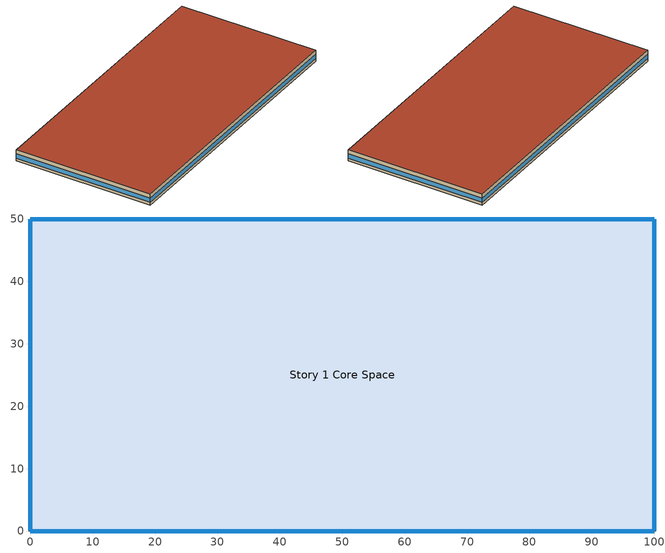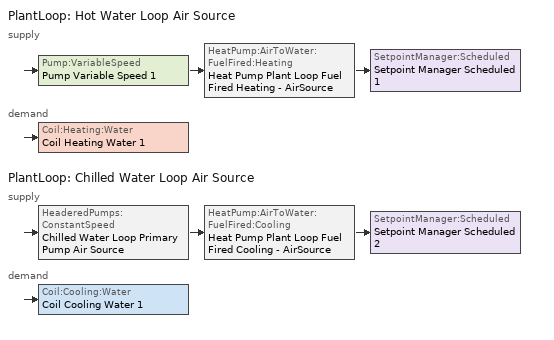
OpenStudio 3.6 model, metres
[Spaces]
Story 1 Core Space
 floor ground: 0,0 0,50 100,50 100,0 z0
 wall outside: 0,50 0,0 100,0 100,50 0,50 z0:4
 window: 0.03,0 99.97,0 / 100,0.03 100,49.97 / 99.97,50 0.03,50 / 0,49.97 0,0.03 z1:2.6
 roof outside: 100,0 100,50 0,50 0,0 z4
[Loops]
PlantLoop 'Hot Water Loop Air Source'
 supply: Pump:VariableSpeed 'Pump Variable Speed 1' > HeatPump:AirToWater:FuelFired:Heating 'Heat Pump Plant Loop Fuel Fired Heating - AirSource' > SetpointManager:Scheduled 'Setpoint Manager Scheduled 1'
 demand: Coil:Heating:Water 'Coil Heating Water 1'
PlantLoop 'Chilled Water Loop Air Source'
 supply: HeaderedPumps:ConstantSpeed 'Chilled Water Loop Primary Pump Air Source' > HeatPump:AirToWater:FuelFired:Cooling 'Heat Pump Plant Loop Fuel Fired Cooling - AirSource' > SetpointManager:Scheduled 'Setpoint Manager Scheduled 2'
 demand: Coil:Cooling:Water 'Coil Cooling Water 1'
[Building]
Building 1: Space Type=Baseline Model Space Type; Default Construction Set=ASHRAE_189.1-2009_ClimateZone 4-5 (mdoff)_ConstSet
[SizingPeriod:DesignDay] Barometric Pressure {Pa}=98934; Rain Indicator=No; Snow Indicator=No; Day of Month=21; Daylight Saving Time Indicator=No; Humidity Condition Type=Wetbulb; Dry-Bulb Temperature Range Modifier Type=DefaultMultipliers
Name | Maximum Dry-Bulb Temperature {C} | Daily Dry-Bulb Temperature Range {deltaC} | Wind Speed {m/s} | Wind Direction {deg} | Sky Clearness | Month | Day Type | Wetbulb or DewPoint at Maximum Dry-Bulb {C} | Solar Model Indicator | ASHRAE Clear Sky Optical Depth for Beam Irradiance | ASHRAE Clear Sky Optical Depth for Diffuse Irradiance
Chicago Ohare Intl Ap Ann Htg 99.6% Condns DB | -20 | 0 | 4.9 | 270 | 0 | 1 | WinterDesignDay | -20 | ASHRAEClearSky
Chicago Ohare Intl Ap Ann Clg .4% Condns DB=>MWB | 33.3 | 10.5 | 5.2 | 230 |  | 7 | SummerDesignDay | 23.7 | ASHRAETau | 0.455 | 2.05
[DefaultConstructionSet]
ASHRAE_189.1-2009_ClimateZone 4-5 (mdoff)_ConstSet: Default Exterior Surface Constructions=ASHRAE_189.1-2009_ClimateZone 4-5 (mdoff)_Exterior_DefSurfCons; Default Interior Surface Constructions=000_Interior_DefSurfCons; Default Ground Contact Surface Constructions=000_Ground_DefSurfCons; Default Exterior SubSurface Constructions=ASHRAE_189.1-2009_ClimateZone 4-5 (mdoff)_Exterior_DefSubCons; Default Interior SubSurface Constructions=000_Interior_DefSubCons; Interior Partition Construction=000_Interior Partition
[DefaultSurfaceConstructions]
Name | Floor Construction | Wall Construction | Roof Ceiling Construction
ASHRAE_189.1-2009_ClimateZone 4-5 (mdoff)_Exterior_DefSurfCons | 000_ExtSlabCarpet_4in_ClimateZone 1-8 | ASHRAE_189.1-2009_ExtWall_SteelFrame_ClimateZone 4-8 | ASHRAE_189.1-2009_ExtRoof_IEAD_ClimateZone 2-5
000_Interior_DefSurfCons | 000_Interior Floor | 000_Interior Wall | 000_Interior Ceiling
000_Ground_DefSurfCons | 000_ExtSlabCarpet_4in_ClimateZone 1-8 | 000_ExtSlabCarpet_4in_ClimateZone 1-8 | 000_ExtSlabCarpet_4in_ClimateZone 1-8
[DefaultSubSurfaceConstructions] Glass Door Construction=000_Exterior Window; Skylight Construction=000_Exterior Window; Tubular Daylight Dome Construction=000_Interior Window; Tubular Daylight Diffuser Construction=000_Interior Window
Name | Fixed Window Construction | Operable Window Construction | Door Construction
ASHRAE_189.1-2009_ClimateZone 4-5 (mdoff)_Exterior_DefSubCons | ASHRAE_189.1-2009_ExtWindow_ClimateZone 4-5 | ASHRAE_189.1-2009_ExtWindow_ClimateZone 4-5 | 000_Exterior Door
000_Interior_DefSubCons | 000_Interior Window | 000_Interior Window | 000_Interior Door
[Construction]
000_Interior Partition; 000_Interior Door: 000_G05 25mm wood
000_ExtSlabCarpet_4in_ClimateZone 1-8: MAT-CC05 4 HW CONCRETE, CP02 CARPET PAD
ASHRAE_189.1-2009_ExtWall_SteelFrame_ClimateZone 4-8: MAT-SHEATH, Wall Insulation [39], 1/2IN Gypsum
ASHRAE_189.1-2009_ExtRoof_IEAD_ClimateZone 2-5: Roof Membrane, Roof Insulation [21], Metal Decking
000_Interior Floor: 000_F16 Acoustic tile, 000_F05 Ceiling air space resistance, 000_M11 100mm lightweight concrete
000_Interior Wall: 000_G01a 19mm gypsum board, 000_F04 Wall air space resistance, 000_G01a 19mm gypsum board
000_Interior Ceiling: 000_M11 100mm lightweight concrete, 000_F05 Ceiling air space resistance, 000_F16 Acoustic tile
ASHRAE_189.1-2009_ExtWindow_ClimateZone 4-5: Theoretical Glass [207]
000_Exterior Door: 000_F08 Metal surface, 000_I01 25mm insulation board
000_Exterior Window: 000_Clear 3mm, 000_Air 13mm, 000_Clear 3mm
000_Interior Window: 000_Clear 3mm
[Material]
Name | Roughness | Thickness {m} | Conductivity {W/m-K} | Density {kg/m3} | Specific Heat {J/kg-K} | Thermal Absorptance | Solar Absorptance | Visible Absorptance
000_G05 25mm wood | MediumSmooth | 0.0254 | 0.15 | 608 | 1630
MAT-CC05 4 HW CONCRETE | Rough | 0.1016 | 1.311 | 2240 | 836.8 | 0.9 | 0.7 | 0.7
Wall Insulation [39] | MediumRough | 0.1184 | 0.045 | 265 | 836.8 | 0.9 | 0.7 | 0.7
1/2IN Gypsum | Smooth | 0.0127 | 0.16 | 784.9 | 830 | 0.9 | 0.92 | 0.92
Roof Membrane | VeryRough | 0.0095 | 0.16 | 1121.29 | 1460 | 0.9 | 0.7 | 0.7
Roof Insulation [21] | MediumRough | 0.2105 | 0.049 | 265 | 836.8 | 0.9 | 0.7 | 0.7
Metal Decking | MediumSmooth | 0.0015 | 45.006 | 7680 | 418.4 | 0.9 | 0.7 | 0.3
000_F16 Acoustic tile | MediumSmooth | 0.0191 | 0.06 | 368 | 590
000_M11 100mm lightweight concrete | MediumRough | 0.1016 | 0.53 | 1280 | 840
000_G01a 19mm gypsum board | MediumSmooth | 0.019 | 0.16 | 800 | 1090
000_F08 Metal surface | Smooth | 0.0008 | 45.28 | 7824 | 500
000_I01 25mm insulation board | MediumRough | 0.0254 | 0.03 | 43 | 1210
[Material:NoMass] Thermal Absorptance=0.9; Solar Absorptance=0.7
Name | Roughness | Thermal Resistance {m2-K/W} | Visible Absorptance
CP02 CARPET PAD | VeryRough | 0.2165 | 0.8
MAT-SHEATH | Rough | 0.3626 | 0.7
[Material:AirGap]
Name | Thermal Resistance {m2-K/W}
000_F05 Ceiling air space resistance | 0.18
000_F04 Wall air space resistance | 0.15
[WindowMaterial:Glazing] Optical Data Type=SpectralAverage; Thickness {m}=0.003; Infrared Transmittance at Normal Incidence=0
Name | Solar Transmittance at Normal Incidence | Front Side Solar Reflectance at Normal Incidence | Back Side Solar Reflectance at Normal Incidence | Visible Transmittance at Normal Incidence | Front Side Visible Reflectance at Normal Incidence | Back Side Visible Reflectance at Normal Incidence | Front Side Infrared Hemispherical Emissivity | Back Side Infrared Hemispherical Emissivity | Conductivity {W/m-K} | Dirt Correction Factor for Solar and Visible Transmittance | Solar Diffusing
Theoretical Glass [207] | 0.3311 | 0.6189 | 0.6189 | 0.44 | 0.51 | 0.51 | 0.9 | 0.9 | 0.0133 | 1 | No
000_Clear 3mm | 0.837 | 0.075 | 0.075 | 0.898 | 0.081 | 0.081 | 0.84 | 0.84 | 0.9
[WindowMaterial:Gas]
000_Air 13mm: Gas Type=Air; Thickness {m}=0.0127
[BuildingStory]
Story 1: Nominal Z Coordinate {m}=0; Nominal Floor to Floor Height {m}=4
[Space]
Story 1 Core Space: Building Story=Story 1; Thermal Zone=Story 1 Core Thermal Zone
[ThermalZone]
Story 1 Core Thermal Zone: Thermostat=Thermostat Setpoint Dual Setpoint 1; Use Ideal Air Loads=No
[Sizing:Zone]
Story 1 Core Thermal Zone: Zone Cooling Design Supply Air Temperature Input Method=SupplyAirTemperature; Zone Cooling Design Supply Air Temperature {C}=14; Zone Cooling Design Supply Air Temperature Difference {deltaC}=11.11; Zone Heating Design Supply Air Temperature Input Method=SupplyAirTemperature; Zone Heating Design Supply Air Temperature {C}=40; Zone Heating Design Supply Air Temperature Difference {deltaC}=11.11; Zone Cooling Design Supply Air Humidity Ratio {kg-H2O/kg-air}=0.0085; Zone Heating Design Supply Air Humidity Ratio {kg-H2O/kg-air}=0.008; Cooling Design Air Flow Method=DesignDay; Heating Design Air Flow Method=DesignDay; Account for Dedicated Outdoor Air System=No; Dedicated Outdoor Air System Control Strategy=NeutralSupplyAir; Dedicated Outdoor Air Low Setpoint Temperature for Design {C}=autosize; Dedicated Outdoor Air High Setpoint Temperature for Design {C}=autosize; Zone Load Sizing Method=Sensible Load Only No Latent Load; Zone Latent Cooling Design Supply Air Humidity Ratio Input Method=HumidityRatioDifference; Zone Cooling Design Supply Air Humidity Ratio Difference {kgWater/kgDryAir}=0.005; Zone Latent Heating Design Supply Air Humidity Ratio Input Method=HumidityRatioDifference; Zone Humidification Design Supply Air Humidity Ratio Difference {kgWater/kgDryAir}=0.005
[Zone equipment]
Story 1 Core Thermal Zone: Zone HVAC Four Pipe Fan Coil 1
[ThermostatSetpoint:DualSetpoint]
Thermostat Setpoint Dual Setpoint 1: Heating Setpoint Temperature Schedule=Heating Sch; Cooling Setpoint Temperature Schedule=Cooling Sch
[SpaceType]
Baseline Model Space Type: Default Schedule Set=Baseline Model Schedule Set; Design Specification Outdoor Air Object=Baseline Model OA
[DefaultScheduleSet]
Baseline Model Schedule Set: Number of People Schedule=Baseline Model People Lights and Equipment Schedule; People Activity Level Schedule=Baseline Model People Activity Schedule; Lighting Schedule=Baseline Model People Lights and Equipment Schedule; Electric Equipment Schedule=Baseline Model People Lights and Equipment Schedule; Infiltration Schedule=Baseline Model Infiltration Schedule
[DesignSpecification:OutdoorAir]
Baseline Model OA: Outdoor Air Method=Sum; Outdoor Air Flow per Person {m3/s-person}=0.00943895
[SpaceInfiltration:DesignFlowRate]
Baseline Model Infiltration: Space or SpaceType=Baseline Model Space Type; Design Flow Rate Calculation Method=Flow/ExteriorArea; Flow per Exterior Surface Area {m3/s-m2}=0.0003048
[People:Definition]
Baseline Model People Definition: Number of People Calculation Method=People/Area; People per Space Floor Area {person/m2}=0.0538196; Fraction Radiant=0.3
[People]
Baseline Model People: People Definition=Baseline Model People Definition; Space or SpaceType=Baseline Model Space Type; Multiplier=1
[Lights:Definition]
Baseline Model Lights Definition: Design Level Calculation Method=Watts/Area; Watts per Space Floor Area {W/m2}=10.7639
[Lights]
Baseline Model Lights: Lights Definition=Baseline Model Lights Definition; Space or SpaceType=Baseline Model Space Type; Fraction Replaceable=1
[ElectricEquipment:Definition]
Baseline Model Electric Equipment Definition: Design Level Calculation Method=Watts/Area; Watts per Space Floor Area {W/m2}=10.7639
[ElectricEquipment]
Baseline Model Electric Equipment: Electric Equipment Definition=Baseline Model Electric Equipment Definition; Space or SpaceType=Baseline Model Space Type
[PlantLoop] Glycol Concentration=0; Plant Loop Volume {m3}=Autocalculate; Load Distribution Scheme=Optimal
Name | Minimum Loop Temperature {C} | Maximum Loop Temperature {C}
Hot Water Loop Air Source | 10
Chilled Water Loop Air Source | 1 | 98
[Sizing:Plant] Sizing Option=NonCoincident; Zone Timesteps in Averaging Window=1; Coincident Sizing Factor Mode=None
Name | Loop Type | Design Loop Exit Temperature {C} | Loop Design Temperature Difference {deltaC}
Hot Water Loop Air Source | Heating | 60 | 11.1111
Chilled Water Loop Air Source | Cooling | 6.66667 | 5.61111
[SetpointManager:Scheduled] Control Variable=Temperature
Name | Schedule
Setpoint Manager Scheduled 1 | Schedule Ruleset 1
Setpoint Manager Scheduled 2 | Schedule Ruleset 2
[Pump:VariableSpeed]
Pump Variable Speed 1: Rated Pump Head {Pa}=179344; Pump Control Type=Intermittent; Skin Loss Radiative Fraction=0.5; Design Power Sizing Method=PowerPerFlowPerPressure; Design Electric Power per Unit Flow Rate {W/(m3/s)}=348701.1; Design Shaft Power per Unit Flow Rate per Unit Head {W-s/m3-Pa}=1.28205; Design Minimum Flow Rate Fraction=0
[HeaderedPumps:ConstantSpeed]
Chilled Water Loop Primary Pump Air Source: Total Rated Flow Rate {m3/s}=autosize; Number of Pumps in Bank=2; Flow Sequencing Control Scheme=Sequential; Rated Pump Head {Pa}=44836; Rated Power Consumption {W}=autosize; Motor Efficiency=0.9; Fraction of Motor Inefficiencies to Fluid Stream=0; Pump Control Type=Intermittent; Skin Loss Radiative Fraction=0.1; Design Power Sizing Method=PowerPerFlowPerPressure; Design Electric Power per Unit Flow Rate {W/(m3/s)}=348701.1; Design Shaft Power per Unit Flow Rate per Unit Head {W-s/m3-Pa}=1.28205
[HeatPump:AirToWater:FuelFired:Heating]
Heat Pump Plant Loop Fuel Fired Heating - AirSource: Companion Cooling Heat Pump=Heat Pump Plant Loop Fuel Fired Cooling - AirSource; Fuel Type=NaturalGas; Nominal Heating Capacity {W}=80000; Nominal COP {W/W}=1.5; Design Flow Rate {m3/s}=0.005; Design Supply Temperature {C}=60; Design Temperature Lift {deltaC}=13; Sizing Factor=1; Flow Mode=NotModulated; Outdoor Air Temperature Curve Input Variable=DryBulb; Water Temperature Curve Input Variable=EnteringCondenser; Normalized Capacity Function of Temperature Curve=CapCurveFuncTemp; Fuel Energy Input Ratio Function of Temperature Curve=EIRCurveFuncTemp; Fuel Energy Input Ratio Function of PLR Curve=EIRCurveFuncPLR; Minimum Part Load Ratio=0.2; Maximum Part Load Ratio=1; Defrost Control Type=OnDemand; Defrost Operation Time Fraction=0; Fuel Energy Input Ratio Defrost Adjustment Curve=EIRDefrostFoTCurve; Resistive Defrost Heater Capacity {W}=0; Maximum Outdoor Dry-bulb Temperature for Defrost Operation {C}=3; Cycling Ratio Factor Curve=CRFCurve; Nominal Auxiliary Electric Power {W}=500; Auxiliary Electric Energy Input Ratio Function of Temperature Curve=auxElecEIRCurveFuncTempCurve; Auxiliary Electric Energy Input Ratio Function of PLR Curve=auxElecEIRFoPLRCurve; Standby Electric Power {W}=20
[HeatPump:AirToWater:FuelFired:Cooling]
Heat Pump Plant Loop Fuel Fired Cooling - AirSource: Companion Heating Heat Pump=Heat Pump Plant Loop Fuel Fired Heating - AirSource; Fuel Type=NaturalGas; Nominal Cooling Capacity {W}=400000; Nominal COP {W/W}=2; Design Flow Rate {m3/s}=0.005; Design Supply Temperature {C}=7; Design Temperature Lift {deltaC}=11.1; Sizing Factor=1; Flow Mode=NotModulated; Outdoor Air Temperature Curve Input Variable=DryBulb; Water Temperature Curve Input Variable=EnteringEvaporator; Normalized Capacity Function of Temperature Curve=CapCurveFuncTemp2; Fuel Energy Input Ratio Function of Temperature Curve=EIRCurveFuncTemp2; Fuel Energy Input Ratio Function of PLR Curve=EIRCurveFuncPLR2; Minimum Part Load Ratio=0.2; Maximum Part Load Ratio=1; Cycling Ratio Factor Curve=CRFCurve; Nominal Auxiliary Electric Power {W}=500; Auxiliary Electric Energy Input Ratio Function of Temperature Curve=auxElecEIRCurveFuncTempCurve; Auxiliary Electric Energy Input Ratio Function of PLR Curve=auxElecEIRFoPLRCurve; Standby Electric Power {W}=20
[Fan:OnOff]
Fan On Off 1: Availability Schedule=Always On Discrete; Fan Total Efficiency=0.6; Pressure Rise {Pa}=300; Maximum Flow Rate {m3/s}=autosize; Motor Efficiency=0.8; Motor In Airstream Fraction=1; Fan Power Ratio Function of Speed Ratio Curve=Fan On Off Power Curve; Fan Efficiency Ratio Function of Speed Ratio Curve=Fan On Off Efficiency Curve
[Coil:Heating:Water]
Coil Heating Water 1: Availability Schedule=Always On Discrete
[Controller:WaterCoil]
Name | Water Coil | Action
Controller Water Coil 1 | Coil Heating Water 1 | Normal
Controller Water Coil 2 | Coil Cooling Water 1 | Reverse
[Coil:Cooling:Water]
Coil Cooling Water 1: Availability Schedule=Always On Discrete
[ZoneHVAC:FourPipeFanCoil]
Zone HVAC Four Pipe Fan Coil 1: Availability Schedule=Always On Discrete; Capacity Control Method=CyclingFan; Maximum Supply Air Flow Rate {m3/s}=autosize; Maximum Outdoor Air Flow Rate {m3/s}=autosize; Supply Air Fan=Fan On Off 1; Cooling Coil=Coil Cooling Water 1; Maximum Cold Water Flow Rate {m3/s}=autosize; Heating Coil=Coil Heating Water 1; Maximum Hot Water Flow Rate {m3/s}=autosize; Minimum Supply Air Temperature in Cooling Mode {C}=autosize; Maximum Supply Air Temperature in Heating Mode {C}=autosize
[Schedule:Ruleset]
Name | Default Day Schedule | Summer Design Day Schedule | Winter Design Day Schedule
Cooling Sch | Cooling Sch Default
Heating Sch | Heating Sch Default
Baseline Model Infiltration Schedule | Baseline Model Infiltration Schedule Schedule All Days | Baseline Model Infiltration Schedule Summer Design Day | Baseline Model Infiltration Schedule Winter Design Day
Baseline Model People Lights and Equipment Schedule | Baseline Model People Lights and Equipment Schedule Schedule Week Day | Baseline Model People Lights and Equipment Schedule Summer Design Day | Baseline Model People Lights and Equipment Schedule Winter Design Day
Baseline Model People Activity Schedule | Baseline Model People Activity Schedule Default
Schedule Ruleset 1 | Schedule Day 1
Schedule Ruleset 2 | Schedule Day 6
[Schedule:Day]
Cooling Sch Default: 24, 0, 28
Heating Sch Default: 24, 0, 24
Baseline Model Infiltration Schedule Schedule All Days: 6, 0, 1, 22, 0, 0.25, 24, 0, 1
Baseline Model Infiltration Schedule Winter Design Day; Baseline Model Infiltration Schedule Summer Design Day; Baseline Model People Lights and Equipment Schedule Summer Design Day: 24, 0, 1
Baseline Model People Lights and Equipment Schedule Schedule Week Day: 6, 0, 0, 7, 0, 0.1, 8, 0, 0.2, 12, 0, 0.95, 13, 0, 0.5, 17, 0, 0.95, 18, 0, 0.7, 20, 0, 0.4, 22, 0, 0.1, 24, 0, 0.05
Baseline Model People Lights and Equipment Schedule Winter Design Day; Baseline Model People Lights and Equipment Schedule Schedule Sunday: 24, 0, 0
Baseline Model People Lights and Equipment Schedule Saturday: 6, 0, 0, 8, 0, 0.1, 14, 0, 0.5, 17, 0, 0.1, 24, 0, 0
Baseline Model People Activity Schedule Default: 24, 0, 120
Schedule Day 1: 24, 0, 60
Schedule Day 6: 24, 0, 6.66667
[Schedule:Rule] Schedule Ruleset=Baseline Model People Lights and Equipment Schedule
Name | Rule Order | Day Schedule | Apply Saturday | Apply Sunday
Baseline Model People Lights and Equipment Schedule Saturday Rule | 1 | Baseline Model People Lights and Equipment Schedule Saturday | Yes
Baseline Model People Lights and Equipment Schedule Sunday Rule | 0 | Baseline Model People Lights and Equipment Schedule Schedule Sunday |  | Yes
[Curve:Biquadratic] Coefficient1 Constant=1; Coefficient2 x=0; Coefficient3 x**2=0; Coefficient4 y=0; Coefficient5 y**2=0; Coefficient6 x*y=0
Name | Minimum Value of x | Maximum Value of x | Minimum Value of y | Maximum Value of y | Input Unit Type for X | Input Unit Type for Y
CapCurveFuncTemp; EIRCurveFuncTemp; CapCurveFuncTemp2; EIRCurveFuncTemp2 | 5 | 10 | 24 | 35 | Temperature | Temperature
auxElecEIRCurveFuncTempCurve | -100 | 100 | -100 | 100
[Curve:Quadratic]
Name | Coefficient1 Constant | Coefficient2 x | Coefficient3 x**2 | Minimum Value of x | Maximum Value of x | Minimum Curve Output | Maximum Curve Output
EIRCurveFuncPLR; EIRCurveFuncPLR2 | 1 | 0 | 0 | 0 | 1
EIRDefrostFoTCurve | 1.0317 | -0.006 | -0.0011 | -100 | 100 | 1 | 10
CRFCurve | 1 | 0 | 0 | 0 | 100 | 0 | 10
[Curve:Cubic] Coefficient1 Constant=1; Coefficient2 x=0; Coefficient3 x**2=0; Coefficient4 x**3=0
Name | Minimum Value of x | Maximum Value of x
auxElecEIRFoPLRCurve | -100 | 100
Fan On Off Efficiency Curve | 0 | 1
[Schedule:Constant]
Always On Discrete: Value=1
[Curve:Exponent]
Fan On Off Power Curve: Coefficient1 Constant=1; Coefficient2 Constant=0; Coefficient3 Constant=0; Minimum Value of x=0; Maximum Value of x=1
